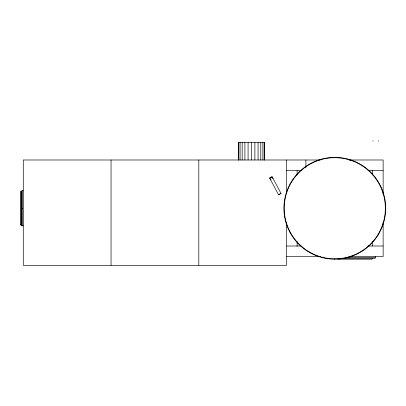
<?xml version="1.0" encoding="UTF-8"?>
<svg xmlns="http://www.w3.org/2000/svg" width="406" height="406" viewBox="0 0 406 406"><rect width="100%" height="100%" fill="white"/><g stroke="black" fill="none" stroke-linecap="round" stroke-linejoin="round"><path stroke-width="0.61" d="M269.609 178.051L272.086 176.722L281.028 193.439L278.557 194.763L269.609 178.051L270.843 177.376M272.086 176.722L270.848 177.397M278.557 194.763L281.028 193.439M320.151 159.994L23.279 159.994L23.279 265.316L286.585 265.316L286.585 222.889M349.053 159.994L383.142 159.994L383.137 194.581M286.585 170.525L301.536 170.525M367.943 170.525L383.137 170.525M23.284 190.713L21.528 190.713L21.528 225.822L23.284 225.822M21.528 191.591L20.3 191.591L20.3 224.944L21.528 224.944M21.528 208.268L22.406 208.268M286.585 246.006L301.156 246.006M367.943 246.006L383.137 246.006M286.585 256.541L320.435 256.541M349.053 256.541L383.142 256.541L383.142 222.036M346.222 257.419L375.24 257.419M340.472 258.297L375.24 258.297L375.24 256.541M378.23 140.684L378.23 141.212M372.962 140.684L372.962 141.212M372.606 170.525L372.606 174.956M372.606 241.636L372.606 246.006M372.165 258.297L372.165 259.175L337.934 259.175L337.934 258.297M334.793 258.82L334.793 259.175M305.896 159.994L305.901 167.429M297.121 170.525L297.121 174.956M297.121 241.636L297.121 246.442M286.59 159.994L286.585 193.418M264.651 159.994L264.651 142.44L238.322 142.44L238.322 159.994M264.204 142.44L264.204 159.994M262.885 142.44L262.885 159.994M260.794 142.44L260.794 159.994M258.069 142.44L258.069 159.994M254.892 142.44L254.892 159.994M251.487 142.44L251.487 159.994M248.076 142.44L248.076 159.994M244.904 142.44L244.904 159.994M242.174 142.44L242.174 159.994M240.083 142.44L240.083 159.994M238.769 142.44L238.769 159.994M198.818 159.994L198.818 265.316M111.046 159.994L111.046 265.316M22.406 190.713L22.406 225.822M21.178 191.591L21.178 224.944M271.041 179.934A1.385 1.385 0 0 1 271.274 177.27M272.309 177.498A1.385 1.385 0 0 1 272.893 178.757M309.342 252.354A50.907 50.907 0 0 0 385.7 208.268A50.907 50.907 0 0 0 309.342 164.181A50.907 50.907 0 0 0 309.342 252.354M309.514 252.05A50.557 50.557 0 0 0 385.35 208.268A50.557 50.557 0 0 0 309.514 164.486A50.557 50.557 0 0 0 309.514 252.05"/></g></svg>
